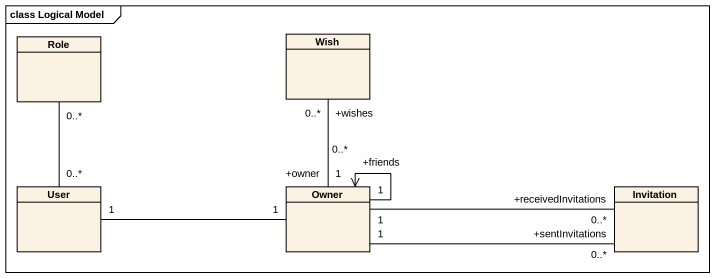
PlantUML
@startuml
mainframe class Logical Model
hide circle
hide empty members
class Role
class Wish
class User
class Owner
class Invitation
User "0..*" -up- "0..*" Role
User "1" -right- "1" Owner
Owner "+owner\n1" -up- "+wishes\n0..*" Wish
Owner "1" --> "+friends\n0..*" Owner
Owner "1" -right- "+sentInvitations\n0..*" Invitation
Owner "1" -right- "+receivedInvitations\n0..*" Invitation
@enduml
